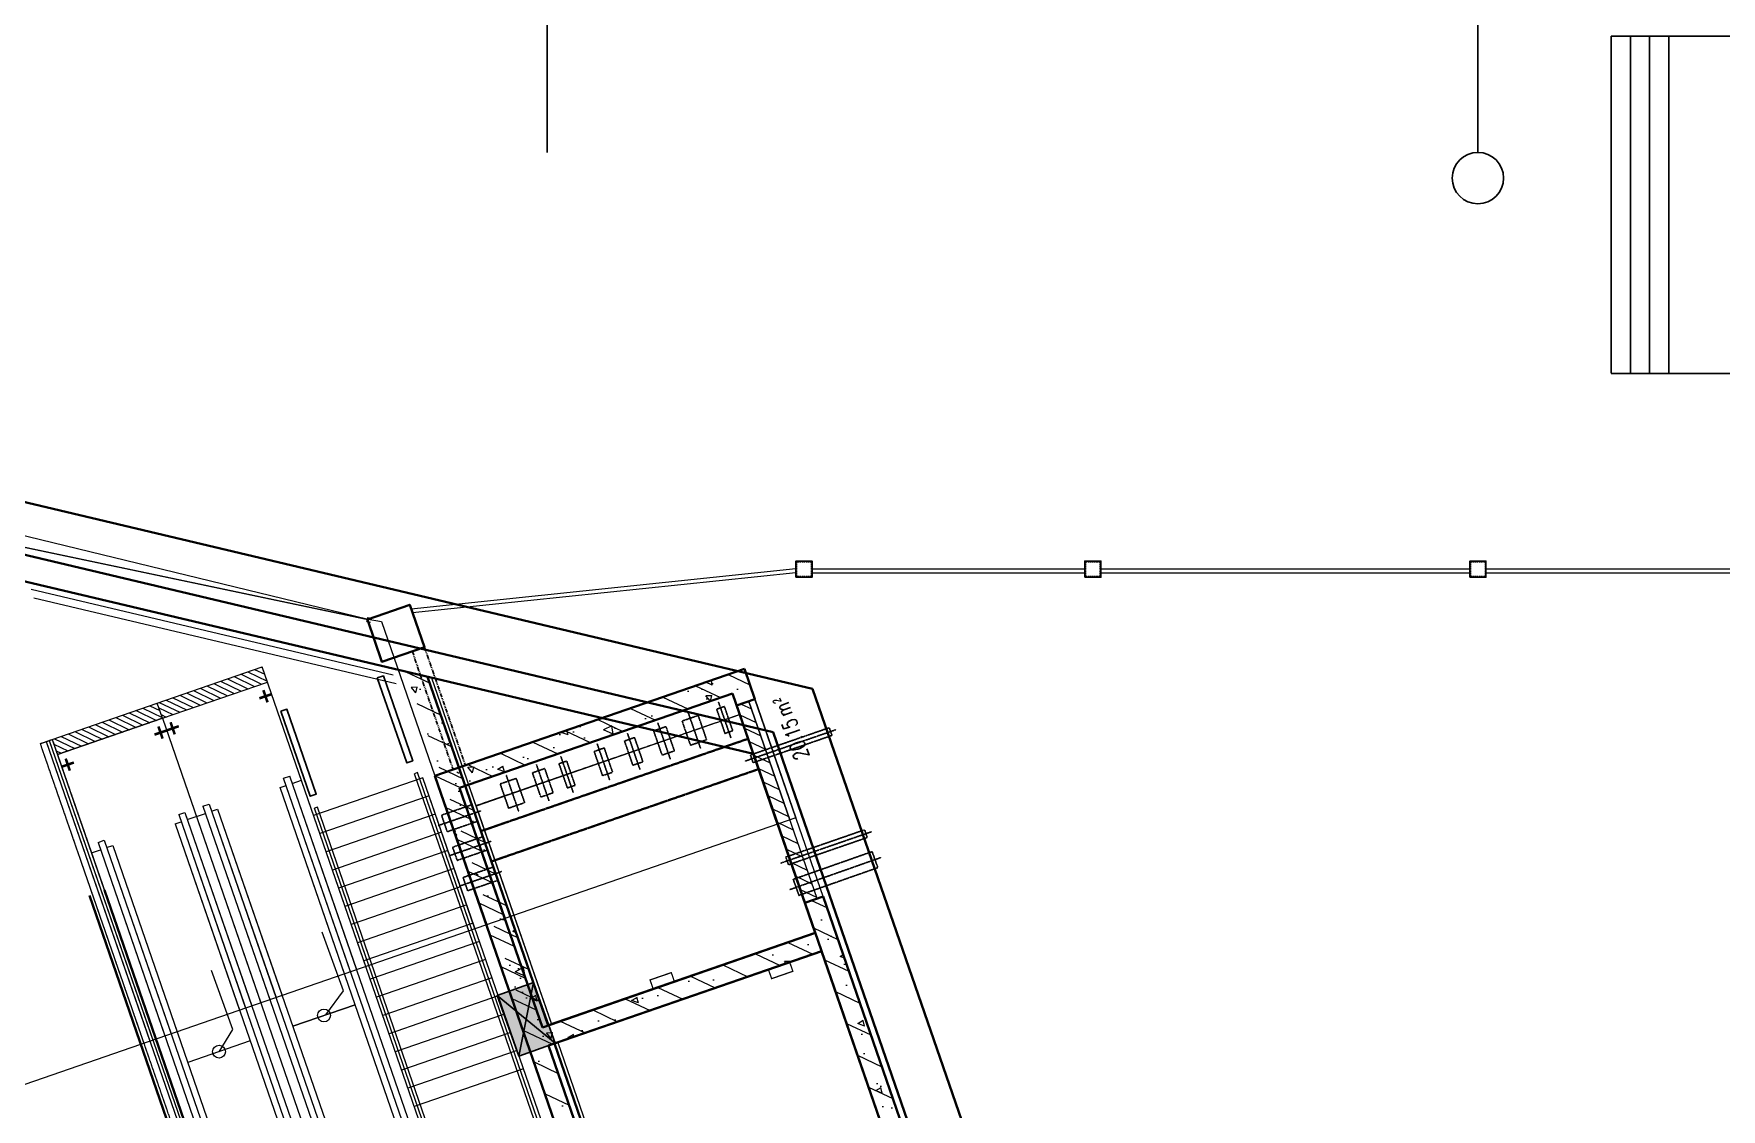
# Model space of a CAD drawing. Header units: millimetres. Extents: x 395197 to 699875, y 745 to 708816.
# Drawn here: x 453051 to 479345, y 473828 to 490589 of the extents above; entities that cross this region are included whole.
import ezdxf

# ---------------------------------------------------------------- set-up
doc = ezdxf.new("R2010")
doc.units = ezdxf.units.MM
for name, pattern in [('_DASH', [0.6, 0.4, -0.2]), ('DASH', [0.35, 0.25, -0.1]), ('DASHEDX2', [1.5, 1, -0.5]), ('PHANTOMX2', [127, 63.5, -12.7, 12.7, -12.7, 12.7, -12.7])]:
    doc.linetypes.add(name, pattern=pattern)
for name, color, linetype in [('C-DIMS', 4, 'Continuous'), ('gpsylk', 40, 'Continuous'), ('R2 柱子调整', 2, 'Continuous'), ('ZX-铺地', 253, 'Continuous'), ('双点划线层', 6, 'PHANTOMX2'), ('标注', 3, 'Continuous'), ('粗实线层', 7, 'Continuous'), ('虚线层', 2, 'DASHEDX2')]:
    doc.layers.add(name, color=color, linetype=linetype)
for name, color, linetype, lineweight in [('COLUMN', 9, 'Continuous', 13), ('DIM_LEAD', 3, 'Continuous', 9), ('SPACE', 7, 'Continuous', 9), ('STAIR', 2, 'Continuous', 9), ('WALL', 6, 'Continuous', 20), ('WINDOW', 252, 'Continuous', 9), ('地墙', 4, 'Continuous', 40), ('填充', 252, 'Continuous', 9), ('孔洞', 30, 'Continuous', 9), ('扶手', 144, 'Continuous', 9), ('离壁沟', 213, 'Continuous', 13), ('设备', 3, 'Continuous', 9), ('辅助线', 251, 'DASH', 9)]:
    doc.layers.add(name, color=color, linetype=linetype, lineweight=lineweight)
doc.styles.add('_TCH_SPACE', font='SIMPLEX', dxfattribs={"bigfont": 'GBCBIG'})
pattern_1 = [(154.699087, (-1767843.86, -1608525.23), (-160.2646, -339.0284), []), (159.699087, (-1767843.9, -1608525.2), (-274.04193, 1044.65354), [112.5, -1237.5]), (104.699087, (-1767843.9, -1608525.2), (-992.10067, -576.27023), [90, -990]), (210.150487, (-1767866.7, -1608438.2), (-1266.14222, 468.3843), [95.6103, -1051.71317]), (155.883287, (-1768126.3, -1608626.4), (-305.8706, 1590.8624), [168.75, -1856.25]), (206.334687, (-1768151.8, -1608493.8), (-1848.2473, 827.4098), [143.4154, -1577.5695]), (100.883287, (-1768126.3, -1608626.4), (-1848.2479, 827.40835), [135, -1485]), (130.699087, (-1768106.3, -1608459.85), (266.77561, 1046.53274), [112.5, -1237.5]), (75.699087, (-1768106.3, -1608459.9), (-1147.09215, -23.03735), [90, -990]), (181.150487, (-1768084, -1608372.6), (-880.31573, 1023.49606), [95.6103, -1051.71317]), (147.199087, (-1767843.86, -1608525.23), (-476.26559, -151.1456), [0, -978, 0, -1005, 0, -993.75]), (117.199087, (-1767843.86, -1608525.23), (-690.00701, 172.08785), [0, -573, 0, -955.5, 0, -378.75]), (77.199087, (-1767731.1, -1608840.16), (-238.0592, 765.275654), [0, -375, 0, -1170, 0, -1552.5]), (67.199087, (-1767680.55, -1608981.4), (-436.24046, 772.96848), [0, -487.5, 0, -777, 0, -1102.5])]

# ---------------------------------------------------------------- blocks, each defined once
blk = doc.blocks.new('A$C027A6B0C')
at = {"layer": '粗实线层'}
blk.add_lwpolyline([(-150, -150), (150, -150), (150, 150), (-150, 150)], close=True, dxfattribs=at)
at = {"layer": '虚线层'}
blk.add_lwpolyline([(-140, -140), (140, -140), (140, 140), (-140, 140)], close=True, dxfattribs=at)
blk = doc.blocks.new('A$C5FF30CE1')
at = {"layer": 'WINDOW'}
for p, q in [((-55, 30), (-55, -30)), ((-55, 30), (0, 30)), ((-55, -30), (0, -30))]:
    blk.add_line(p, q, dxfattribs=at)
blk = doc.blocks.new('coli]umn')
at = {"layer": 'COLUMN', "linetype": 'ByBlock'}
blk.add_hatch(color=256, dxfattribs=at).paths.add_polyline_path([(85326, -412873), (86326, -412873), (86326, -413473), (85326, -413473)])
at = {"layer": 'R2 柱子调整', "color": 8, "linetype": 'Continuous'}
for p, q in [((85326, -413473), (86326, -412873)), ((86326, -413473), (85326, -412873))]:
    blk.add_line(p, q, dxfattribs=at)
at = {"layer": 'R2 柱子调整', "linetype": 'Continuous'}
blk.add_lwpolyline([(85326, -412873), (86326, -412873), (86326, -413473), (85326, -413473)], close=True, dxfattribs=at)
blk = doc.blocks.new('A$C26C2625F')
at = {"layer": 'SPACE', "style": '_TCH_SPACE', "width": 0.705882}
for s, height, p in [('2', 119, (223, -131)), ('m', 238, (329, -370))]:
    blk.add_text(s, height=height, rotation=90, dxfattribs=at).set_placement(p)

msp = doc.modelspace()

# ---------------------------------------------------------------- hatches: boundary and pattern name
at = {"layer": 'STAIR', "extrusion": (9.5865e-06, -2.67754e-05, 1)}
h = msp.add_hatch(dxfattribs=at)
h.set_pattern_fill('ANSI31', color=256, scale=25, angle=-70.9218, style=0)
h.set_pattern_definition([(334.0782061, (2870875.86, 8918763.97), (34.6982992, 71.3892055), [])])
h.paths.add_polyline_path([(454974, 480157), (455056, 479921), (456691, 480486), (456609, 480722)])
h = msp.add_hatch(dxfattribs=at)
h.set_pattern_fill('ANSI31', color=256, scale=25, angle=-70.9218, style=0)
h.set_pattern_definition([(334.0782061, (2869240.886, 8918198.51), (34.6982992, 71.3892055), [])])
h.paths.add_polyline_path([(453339, 479591), (453421, 479355), (455056, 479921), (454974, 480157)])
at = {"layer": '填充'}
h = msp.add_hatch(dxfattribs=at)
h.set_pattern_fill('钢筋混凝土', color=252, scale=150, angle=109.699, style=0)
h.set_pattern_definition([(154.69898, (613991.15, 549993.67), (-160.2652, -339.0281), []), (159.699, (613991.15, 549993.7), (-274.04, 1044.654), [112.5, -1237.5]), (104.699, (613991.1, 549993.7), (-992.102, -576.2684), [90, -990]), (210.1504, (613968.3, 550080.7), (-1266.1414, 468.3866), [95.61, -1051.713]), (155.8832, (613708.7, 549892.5), (-305.868, 1590.863), [168.75, -1856.25]), (206.3346, (613683.2, 550025.1), (-1848.246, 827.413), [143.415, -1577.57]), (100.8832, (613708.7, 549892.5), (-1848.246, 827.412), [135, -1485]), (130.699, (613728.75, 550059.05), (266.7776, 1046.5322), [112.5, -1237.5]), (75.699, (613728.8, 550059), (-1147.092, -23.035), [90, -990]), (181.1504, (613751, 550146.3), (-880.314, 1023.498), [95.61, -1051.713]), (147.19898, (613991.15, 549993.67), (-476.2659, -151.1447), [0, -978, 0, -1005, 0, -993.75]), (117.19898, (613991.15, 549993.67), (-690.0067, 172.0891), [0, -573, 0, -955.5, 0, -378.75]), (77.19898, (614103.9, 549678.75), (-238.0578, 765.2761), [0, -375, 0, -1170, 0, -1552.5]), (67.199, (614154.46, 549537.5), (-436.239, 772.9693), [0, -487.5, 0, -777, 0, -1102.5])])
h.paths.add_polyline_path([(458848, 480649), (460674, 475370), (460957, 475471), (459194, 480567)])
at = {"layer": '填充', "extrusion": (9.5865e-06, -2.67754e-05, 1)}
h = msp.add_hatch(dxfattribs=at)
h.set_pattern_fill('钢筋混凝土', color=252, scale=150, angle=109.6991, style=0)
h.set_pattern_definition(pattern_1)
h.paths.add_polyline_path([(459303, 479023), (460791, 474723), (465610, 476389), (465349, 477145), (465065, 477047), (465229, 476575), (461071, 475137), (460976, 475104), (459685, 478837), (463938, 480308), (464003, 480119), (464287, 480217), (464123, 480689)])
at = {"layer": '填充', "linetype": 'ByBlock', "extrusion": (9.5865e-06, -2.67754e-05, 1)}
h = msp.add_hatch(dxfattribs=at)
h.set_pattern_fill('ANSI31', color=256, scale=100, angle=109.8091, style=0)
h.set_pattern_definition([(154.809127, (-1839465.33, -1634168.14), (-67.569581, -143.65206), [])])
h.paths.add_polyline_path([(464192, 480184), (464003, 480119), (464052, 479977), (464053, 479977), (465066, 477048), (465256, 477113)])
at = {"layer": '填充', "extrusion": (9.5865e-06, -2.67754e-05, 1)}
h = msp.add_hatch(dxfattribs=at)
h.set_pattern_fill('钢筋混凝土', color=252, scale=150, angle=109.6991, style=0)
h.set_pattern_definition(pattern_1)
h.paths.add_polyline_path([(465327, 476291), (466602, 472606), (466885, 472704), (465610, 476389)])
h = msp.add_hatch(dxfattribs=at)
h.set_pattern_fill('钢筋混凝土', color=252, scale=150, angle=109.6991, style=0)
h.set_pattern_definition(pattern_1)
h.paths.add_polyline_path([(462065, 471037), (462349, 471135), (461074, 474821), (460791, 474723)])

# ---------------------------------------------------------------- linework, layer by layer
at = {"color": 1, "elevation": 0}
for points in [[(458404, 480549), (458499, 480582), (458956, 479259), (458862, 479226), (458404, 480549)], [(456902, 480030), (456996, 480063), (457454, 478739), (457359, 478707), (456902, 480030)]]:
    msp.add_lwpolyline(points, close=True, dxfattribs=at)
at = {"layer": 'C-DIMS'}
for p, q in [((461053, 491739, 0), (461053, 488739, 0)), ((475553, 491739, 0), (475553, 488739, 0))]:
    msp.add_line(p, q, dxfattribs=at)
msp.add_circle((475553, 488339, 0), 400, dxfattribs=at)
at = {"layer": 'DIM_LEAD', "linetype": 'ByBlock'}
for p, q in [((457878, 475671, -25), (457547, 476589, -25)), ((456151, 475073, -25), (455820, 475991, -25)), ((457600, 475298, -25), (457878, 475671, -25)), ((457600, 475298, -25), (457878, 475671, -25)), ((455938, 474724, -25), (456151, 475073, -25)), ((455938, 474724, -25), (456151, 475073, -25))]:
    msp.add_line(p, q, dxfattribs=at)
at = {"layer": 'gpsylk', "linetype": 'DASH', "ltscale": 0.3}
for p, q in [((463719, 480179, 0), (463915, 479612, 0)), ((463154, 479878, 0), (463404, 479965, 0)), ((463154, 479878, 0), (463404, 479965, 0)), ((463284, 479500, 0), (463154, 479878, 0)), ((463284, 479500, 0), (463154, 479878, 0)), ((463246, 480016, 0), (463442, 479449, 0)), ((463535, 479587, 0), (463404, 479965, 0)), ((463535, 479587, 0), (463404, 479965, 0)), ((463692, 480063, 0), (463812, 480105, 0)), ((463822, 479685, 0), (463692, 480063, 0)), ((463942, 479727, 0), (463812, 480105, 0)), ((462256, 479567, 0), (462412, 479621, 0)), ((462301, 479688, 0), (462333, 479597, 0)), ((462301, 479688, 0), (462497, 479122, 0)), ((462543, 479243, 0), (462412, 479621, 0)), ((462710, 479725, 0), (462902, 479791, 0)), ((462841, 479347, 0), (462710, 479725, 0)), ((462774, 479852, 0), (462970, 479285, 0)), ((463033, 479413, 0), (462902, 479791, 0)), ((463822, 479685, 0), (463942, 479727, 0)), ((461783, 479404, 0), (461940, 479458, 0)), ((461914, 479026, 0), (461783, 479404, 0)), ((461829, 479526, 0), (462025, 478958, 0)), ((462070, 479080, 0), (461940, 479458, 0)), ((462386, 479189, 0), (462256, 479567, 0)), ((462841, 479347, 0), (463033, 479413, 0)), ((463284, 479500, 0), (463535, 479587, 0)), ((463284, 479500, 0), (463535, 479587, 0)), ((460821, 479071, 0), (461013, 479138, 0)), ((460952, 478693, 0), (460821, 479071, 0)), ((460884, 479199, 0), (461080, 478632, 0)), ((461143, 478760, 0), (461013, 479138, 0)), ((461235, 479213, 0), (461355, 479254, 0)), ((461366, 478835, 0), (461235, 479213, 0)), ((461262, 479330, 0), (461458, 478763, 0)), ((461486, 478876, 0), (461355, 479254, 0)), ((461914, 479026, 0), (462070, 479080, 0)), ((462386, 479189, 0), (462543, 479243, 0)), ((460319, 478898, 0), (460569, 478984, 0)), ((460450, 478520, 0), (460319, 478898, 0)), ((460412, 479035, 0), (460608, 478468, 0)), ((460700, 478606, 0), (460569, 478984, 0)), ((461366, 478835, 0), (461486, 478876, 0)), ((459405, 478411, 0), (459877, 478574, 0)), ((459967, 478316, 0), (459877, 478574, 0)), ((460450, 478520, 0), (460700, 478606, 0)), ((460952, 478693, 0), (461143, 478760, 0)), ((460016, 478478, 0), (459355, 478249, 0)), ((459494, 478153, 0), (459405, 478411, 0)), ((459494, 478153, 0), (459967, 478316, 0)), ((459577, 477912, 0), (460050, 478076, 0)), ((460121, 477869, 0), (460050, 478076, 0)), ((460180, 478005, 0), (459518, 477776, 0)), ((459649, 477706, 0), (459577, 477912, 0)), ((459649, 477706, 0), (460121, 477869, 0)), ((460343, 477533, 0), (459682, 477304, 0)), ((459740, 477440, 0), (460213, 477603, 0)), ((460285, 477396, 0), (460213, 477603, 0)), ((459812, 477233, 0), (459740, 477440, 0)), ((459812, 477233, 0), (460285, 477396, 0))]:
    msp.add_line(p, q, dxfattribs=at)
at = {"layer": 'gpsylk', "linetype": 'DASH', "lineweight": -2, "ltscale": 0.3, "extrusion": (-7.80037e-13, 2.64769e-12, -1), "elevation": 0}
for points in [[(-464138, 479254), (-465555, 479745)], [(-464688, 477663), (-466106, 478153)]]:
    msp.add_lwpolyline(points, dxfattribs=at)
for points in [[(-464260, 479229), (-465489, 479654), (-465447, 479774), (-464218, 479349)], [(-464810, 477638), (-466039, 478063), (-465997, 478183), (-464769, 477758)]]:
    msp.add_lwpolyline(points, close=True, dxfattribs=at)
at = {"layer": 'gpsylk', "linetype": 'DASH', "lineweight": -2, "ltscale": 0.3, "extrusion": (1.23302e-13, 4.38789e-14, -1), "elevation": 0}
msp.add_lwpolyline([(-464974, 477161), (-466203, 477593), (-466114, 477843), (-464885, 477411)], close=True, dxfattribs=at)
msp.add_lwpolyline([(-464829, 477250), (-466246, 477749)], dxfattribs=at)
at = {"layer": 'STAIR', "color": 3}
for p, q in [((464928, 482250, 0), (458934, 481623, 0)), ((465178, 482250, 0), (469428, 482250, 0)), ((469678, 482250, 0), (475428, 482250, 0)), ((473928, 482250, 0), (475428, 482250, 0)), ((475678, 482250, 0), (481295, 482250, 0)), ((464928, 482190, 0), (458954, 481564, 0)), ((465178, 482190, 0), (469428, 482190, 0)), ((469678, 482190, 0), (475428, 482190, 0)), ((473928, 482190, 0), (475428, 482190, 0)), ((475678, 482190, 0), (481295, 482190, 0))]:
    msp.add_line(p, q, dxfattribs=at)
at = {"layer": 'STAIR'}
for p, q in [((454974, 480157, 0), (456609, 480722, 0)), ((454974, 480157, 0), (456609, 480722, 0)), ((458224, 476052, 0), (456609, 480722, 0)), ((456691, 480486, 0), (456609, 480722, 0)), ((455056, 479921, 0), (456691, 480486, 0)), ((453339, 479591, 0), (454974, 480157, 0)), ((453339, 479591, 0), (454974, 480157, 0)), ((455056, 479921, 0), (454974, 480157, 0)), ((455056, 479921, 0), (453421, 479355, 0)), ((453421, 479355, 0), (455056, 479921, 0)), ((455056, 479921, 0), (456590, 475487, 0)), ((453339, 479591, 0), (454955, 474922, 0)), ((456890, 478841, 0), (456984, 478873, 0)), ((457894, 475938, 0), (456890, 478841, 0)), ((456945, 478987, 0), (457040, 479019, 0)), ((457988, 475971, 0), (456945, 478987, 0)), ((458083, 476003, 0), (457040, 479019, 0)), ((457079, 478906, 0), (457221, 478955, 0)), ((459112, 478995, 0), (457410, 478407, 0)), ((459926, 476641, 0), (459112, 478995, 0)), ((455688, 478552, 0), (455783, 478585, 0)), ((455688, 478552, 0), (456731, 475536, 0)), ((455783, 478585, 0), (456826, 475569, 0)), ((459210, 478712, 0), (457508, 478123, 0)), ((455255, 478275, 0), (455349, 478308, 0)), ((455310, 478421, 0), (455405, 478454, 0)), ((455310, 478421, 0), (456353, 475405, 0)), ((455405, 478454, 0), (456448, 475438, 0)), ((455444, 478341, 0), (455727, 478439, 0)), ((455822, 478471, 0), (455916, 478504, 0)), ((455916, 478504, 0), (456920, 475601, 0)), ((459308, 478428, 0), (457606, 477840, 0)), ((454053, 477987, 0), (454148, 478019, 0)), ((454148, 478019, 0), (455191, 475003, 0)), ((455255, 478275, 0), (456259, 475373, 0)), ((459406, 478145, 0), (457704, 477556, 0)), ((453951, 477824, 0), (454092, 477873, 0)), ((454053, 477987, 0), (455096, 474971, 0)), ((454187, 477906, 0), (454281, 477939, 0)), ((454281, 477939, 0), (455285, 475036, 0)), ((459504, 477861, 0), (457802, 477273, 0)), ((459602, 477578, 0), (457900, 476989, 0)), ((459700, 477294, 0), (457999, 476706, 0)), ((459798, 477011, 0), (458097, 476422, 0)), ((459896, 476727, 0), (458195, 476139, 0))]:
    msp.add_line(p, q, dxfattribs=at)
at = {"layer": 'STAIR', "extrusion": (9.5865e-06, -2.67754e-05, 1)}
for p, q in [((454974, 480157, 0), (456609, 480722, 0)), ((454974, 480157, 0), (456609, 480722, 0)), ((460936, 468213, -1), (456609, 480722, 0)), ((456691, 480486, 0), (456609, 480722, 0)), ((455056, 479921, 0), (456691, 480486, 0)), ((453339, 479591, 0), (454974, 480157, 0)), ((453339, 479591, 0), (454974, 480157, 0)), ((455056, 479921, 0), (454974, 480157, 0)), ((455056, 479921, 0), (453421, 479355, 0)), ((453421, 479355, 0), (455056, 479921, 0)), ((455056, 479921, 0), (459301, 467647, -1)), ((453339, 479591, 0), (456914, 469255, -1)), ((456890, 478841, 0), (456984, 478873, 0)), ((460605, 468098, -1), (456890, 478841, 0)), ((456945, 478987, 0), (457040, 479019, 0)), ((460700, 468131, -1), (456945, 478987, 0)), ((460794, 468164, -1), (457040, 479019, 0)), ((457079, 478906, 0), (457221, 478955, 0)), ((459112, 478995, 0), (457410, 478407, 0)), ((462638, 468801, -1), (459112, 478995, 0)), ((455688, 478552, 0), (455783, 478585, 0)), ((455688, 478552, 0), (459443, 467696, -1)), ((455783, 478585, 0), (459537, 467729, -1)), ((459210, 478712, 0), (457508, 478123, 0)), ((455255, 478275, 0), (455349, 478308, 0)), ((455310, 478421, 0), (455405, 478454, 0)), ((455310, 478421, 0), (459065, 467565, -1)), ((455405, 478454, 0), (459159, 467598, -1)), ((455444, 478341, 0), (455727, 478439, 0)), ((455822, 478471, 0), (455916, 478504, 0)), ((455916, 478504, 0), (459632, 467762, -1)), ((459308, 478428, 0), (457606, 477840, 0)), ((454053, 477987, 0), (454148, 478019, 0)), ((454148, 478019, 0), (457902, 467163, -1)), ((455255, 478275, 0), (458970, 467533, -1)), ((459406, 478145, 0), (457704, 477556, 0)), ((453951, 477824, 0), (454092, 477873, 0)), ((454053, 477987, 0), (457808, 467131, -1)), ((454187, 477906, 0), (454281, 477939, 0)), ((454281, 477939, 0), (457997, 467196, -1)), ((459504, 477861, 0), (457802, 477273, 0)), ((459602, 477578, 0), (457900, 476989, 0)), ((459700, 477294, 0), (457999, 476706, 0)), ((459798, 477011, 0), (458097, 476422, 0)), ((459896, 476727, 0), (458195, 476139, 0)), ((459994, 476444, -1), (458293, 475855, -1)), ((460092, 476160, -1), (458391, 475572, -1)), ((460190, 475877, -1), (458489, 475288, -1)), ((458060, 475457, -1), (457087, 475121, -1)), ((457087, 475121, -1), (458060, 475457, -1)), ((460288, 475593, -1), (458587, 475005, -1)), ((460387, 475310, -1), (458685, 474721, -1)), ((456425, 474892, -1), (455452, 474555, -1)), ((460485, 475026, -1), (458783, 474438, -1)), ((460583, 474743, -1), (458881, 474154, -1)), ((460681, 474459, -1), (458979, 473871, -1))]:
    msp.add_line(p, q, dxfattribs=at)
for centre in [(457573, 475289, -9), (455938, 474724, -9)]:
    msp.add_circle(centre, 100, dxfattribs=at)
at = {"layer": 'WALL', "color": 2, "const_width": 20, "elevation": 0}
msp.add_lwpolyline([(458249, 481461), (449119, 483383)], dxfattribs=at)
at = {"layer": 'ZX-铺地'}
for p, q in [((481529, 490554, 0), (477629, 490554, 0)), ((477629, 485295, 0), (482306, 485295, 0))]:
    msp.add_line(p, q, dxfattribs=at)
at = {"layer": 'ZX-铺地', "linetype": '_DASH'}
for p, q in [((477629, 490554, 0), (477629, 485295, 0)), ((477929, 490554, 0), (477929, 485295, 0)), ((478229, 490554, 0), (478229, 485295, 0)), ((478529, 490554, 0), (478529, 485295, 0))]:
    msp.add_line(p, q, dxfattribs=at)
at = {"layer": '双点划线层'}
for p, q in [((458950, 480963, 0), (459587, 479121, 0)), ((459139, 481029, 0), (459776, 479186, 0))]:
    msp.add_line(p, q, dxfattribs=at)
at = {"layer": '地墙', "ltscale": 5}
for p, q in [((465183, 480381, 0), (428779, 489007, 0)), ((464571, 479704, 0), (429100, 488109, 0)), ((464265, 479365, 0), (429261, 487660, 0)), ((461067, 475135, 0), (459188, 480569, 0)), ((474485, 453484, 0), (465183, 480381, 0)), ((473928, 452648, 0), (464571, 479704, 0)), ((473552, 452513, 0), (464265, 479365, 0)), ((461067, 475135, 0), (465230, 476575, 0)), ((461165, 474852, 0), (465328, 476292, 0)), ((462439, 471166, 0), (461165, 474852, 0))]:
    msp.add_line(p, q, dxfattribs=at)
at = {"layer": '地墙', "linetype": 'ByBlock'}
for p, q in [((459303, 479023, 0), (464123, 480689, 0)), ((459685, 478837, 0), (463938, 480308, 0)), ((464642, 478272, 0), (463938, 480308, 0)), ((464003, 480119, 0), (464287, 480217, 0)), ((459303, 479023, 0), (460106, 476703, 0)), ((459685, 478837, 0), (460389, 476801, 0)), ((459767, 478601, 0), (459767, 478601, 0)), ((461165, 474852, 0), (465328, 476292, 0))]:
    msp.add_line(p, q, dxfattribs=at)
at = {"layer": '地墙', "linetype": 'ByBlock', "extrusion": (9.5865e-06, -2.67754e-05, 1)}
for p, q in [((459303, 479023, 0), (464123, 480689, 0)), ((459685, 478837, 0), (463938, 480308, 0)), ((465229, 476575, -1), (463938, 480308, 0)), ((464003, 480119, 0), (464287, 480217, 0)), ((459303, 479023, 0), (467131, 456388, -1)), ((459685, 478837, 0), (460976, 475104, -1)), ((459767, 478601, 0), (459767, 478601, 0)), ((465066, 477047, -1), (465351, 477146, -1)), ((471951, 458055, -1), (465349, 477145, -1)), ((460976, 475104, -1), (465229, 476575, -1)), ((461071, 475137, -1), (465229, 476575, -1)), ((461074, 474821, -1), (465327, 476291, -1)), ((466602, 472606, -1), (465327, 476291, -1)), ((461074, 474821, -1), (462349, 471135, -1))]:
    msp.add_line(p, q, dxfattribs=at)
at = {"layer": '地墙', "linetype": 'DASH'}
for p, q in [((460025, 478164, 0), (464183, 479602, 0)), ((460188, 477691, 0), (464346, 479129, 0))]:
    msp.add_line(p, q, dxfattribs=at)
at = {"layer": '地墙', "ltscale": 5, "extrusion": (9.5865e-06, -2.67754e-05, 1)}
for p, q in [((457666, 467082, -1), (454154, 477242, 0)), ((457430, 467000, -1), (453918, 477160, 0))]:
    msp.add_line(p, q, dxfattribs=at)
at = {"layer": '地墙', "linetype": 'ByBlock', "elevation": 0}
for points in [[(458249, 481461), (458910, 481690), (459139, 481029), (458477, 480800), (458249, 481461)], [(464287, 480217), (464123, 480689)]]:
    msp.add_lwpolyline(points, dxfattribs=at)
at = {"layer": '地墙', "linetype": 'ByBlock', "extrusion": (9.5865e-06, -2.67754e-05, 1), "elevation": -9}
msp.add_lwpolyline([(464287, 480217), (464123, 480689)], dxfattribs=at)
at = {"layer": '填充', "linetype": 'ByBlock'}
msp.add_line((464927, 478370, 0), (464287, 480217, 0), dxfattribs=at)
at = {"layer": '填充', "linetype": 'ByBlock', "extrusion": (9.5865e-06, -2.67754e-05, 1)}
msp.add_line((465351, 477146, -1), (464287, 480217, 0), dxfattribs=at)
at = {"layer": '填充', "color": 252, "elevation": 0}
msp.add_lwpolyline([(441309, 480417), (441215, 480385), (440953, 481141), (448278, 483674), (449005, 483714), (458262, 481466), (458471, 481431), (459303, 479023), (464123, 480689), (464927, 478370), (442007, 470444), (440403, 475082), (440970, 475279), (440284, 477263), (442174, 477917)], close=True, dxfattribs=at)
at = {"layer": '填充', "elevation": 0}
msp.add_lwpolyline([(464642, 478272), (464003, 480119), (464192, 480184), (464832, 478338)], dxfattribs=at)
at = {"layer": '填充', "linetype": 'ByBlock', "elevation": 0}
msp.add_lwpolyline([(464832, 478338), (464192, 480184)], dxfattribs=at)
at = {"layer": '填充', "linetype": 'ByBlock', "extrusion": (9.5865e-06, -2.67754e-05, 1), "elevation": -9}
msp.add_lwpolyline([(465256, 477113), (464192, 480184)], dxfattribs=at)
at = {"layer": '孔洞', "elevation": 0}
msp.add_lwpolyline([(461119, 475153), (465230, 476575), (464265, 479365), (459251, 480553)], close=True, dxfattribs=at)
at = {"layer": '孔洞', "linetype": 'DASH', "elevation": 0}
msp.add_lwpolyline([(465230, 476575), (464053, 479977), (459942, 478556), (461119, 475153)], close=True, dxfattribs=at)
at = {"layer": '孔洞', "linetype": 'ByBlock', "elevation": 0}
msp.add_lwpolyline([(464641, 478272), (464262, 479366), (462453, 479794), (459827, 478886), (460531, 476850)], dxfattribs=at)
at = {"layer": '孔洞', "linetype": 'ByBlock', "extrusion": (9.5865e-06, -2.67754e-05, 1), "elevation": -9}
msp.add_lwpolyline([(464264, 479365), (463088, 479644), (459943, 478552), (461119, 475153), (465228, 476575), (464264, 479365)], dxfattribs=at)
msp.add_lwpolyline([(461216, 474870), (462491, 471184), (466602, 472606), (465327, 476291)], close=True, dxfattribs=at)
at = {"layer": '孔洞', "linetype": 'ByBlock', "elevation": 0}
msp.add_lwpolyline([(461217, 474870), (462491, 471184), (466603, 472606), (465328, 476292)], close=True, dxfattribs=at)
at = {"layer": '扶手'}
for p, q in [((453245, 479559, 0), (454860, 474889, 0)), ((453292, 479575, 0), (454907, 474905, 0)), ((459032, 479074, 0), (458985, 479057, 0)), ((459879, 476625, 0), (459032, 479074, 0)), ((459832, 476608, 0), (458985, 479057, 0)), ((457472, 478534, 0), (457425, 478518, 0)), ((458272, 476069, 0), (457425, 478518, 0)), ((458319, 476085, 0), (457472, 478534, 0))]:
    msp.add_line(p, q, dxfattribs=at)
at = {"layer": '扶手', "extrusion": (9.5865e-06, -2.67754e-05, 1)}
for p, q in [((453245, 479559, 0), (456820, 469223, -1)), ((453292, 479575, 0), (456867, 469239, -1)), ((459032, 479074, 0), (458985, 479057, 0)), ((462590, 468785, -1), (459032, 479074, 0)), ((462543, 468768, -1), (458985, 479057, 0)), ((457472, 478534, 0), (457425, 478518, 0)), ((460983, 468229, -1), (457425, 478518, 0)), ((461030, 468245, -1), (457472, 478534, 0))]:
    msp.add_line(p, q, dxfattribs=at)
at = {"layer": '扶手', "extrusion": (-2.65979e-09, -9.52324e-10, 1), "const_width": 20, "elevation": 0}
msp.add_lwpolyline([(463034, 475816), (462985, 475957), (462654, 475843), (462703, 475701)], dxfattribs=at)
at = {"layer": '扶手', "const_width": 20, "elevation": 0}
msp.add_lwpolyline([(464830, 476119), (464879, 475978), (464548, 475863), (464499, 476005)], dxfattribs=at)
at = {"layer": '离壁沟'}
for p, q in [((458650, 480593, 0), (453009, 481930, 0)), ((458696, 480459, 0), (453055, 481795, 0))]:
    msp.add_line(p, q, dxfattribs=at)
at = {"layer": '设备', "color": 5, "linetype": 'Continuous', "extrusion": (9.5865e-06, -2.67754e-05, 1), "const_width": 40, "elevation": -9}
for points in [[(456567, 480232), (456757, 480297)], [(456694, 480170), (456629, 480359)], [(455248, 479670), (455183, 479859)], [(454932, 479666), (455122, 479731)], [(455059, 479604), (454994, 479793)], [(455121, 479732), (455311, 479797)], [(453486, 479166), (453676, 479231)], [(453614, 479104), (453549, 479293)]]:
    msp.add_lwpolyline(points, dxfattribs=at)
at = {"layer": '辅助线'}
for p, q in [((453150, 479526, 0), (454766, 474856, 0)), ((453339, 479591, 0), (454955, 474922, 0))]:
    msp.add_line(p, q, dxfattribs=at)
at = {"layer": '辅助线', "extrusion": (9.5865e-06, -2.67754e-05, 1)}
for p, q in [((453150, 479526, 0), (456725, 469190, -1)), ((453339, 479591, 0), (456592, 470188, -1))]:
    msp.add_line(p, q, dxfattribs=at)
at = {"layer": '辅助线', "elevation": 0}
msp.add_lwpolyline([(453150, 479526), (453339, 479591)], dxfattribs=at)
at = {"layer": '辅助线', "extrusion": (9.5865e-06, -2.67754e-05, 1), "elevation": -9}
msp.add_lwpolyline([(453150, 479526), (453339, 479591)], dxfattribs=at)

# ---------------------------------------------------------------- block references
at = {"layer": 'WALL', "linetype": 'ByBlock', "rotation": 19.69908142289274}
msp.add_blockref('A$C26C2625F', (464445, 480226, -1), dxfattribs=at)
at = {"layer": '扶手', "color": 3, "extrusion": (-3.06599e-07, 3.21966e-07, -1), "zscale": -1, "rotation": 191.7128523971664}
msp.add_blockref('A$C5FF30CE1', (-458302, 481450, 0), dxfattribs=at)
at = {"layer": '标注', "rotation": 109.698980389513}
msp.add_blockref('coli]umn', (100660, 255154, 0), dxfattribs=at)
at = {"layer": '粗实线层', "xscale": 0.8333333333333333, "yscale": 0.8333333333333333, "zscale": 0.8333333333333333}
for p in [(465053, 482245, 0), (469553, 482245, 0), (475553, 482245, 0), (475553, 482245, 0)]:
    msp.add_blockref('A$C027A6B0C', p, dxfattribs=at)

# ---------------------------------------------------------------- texts
at = {"layer": 'SPACE', "style": '_TCH_SPACE', "width": 0.705882}
msp.add_text('20.15', height=238, rotation=109.6991, dxfattribs=at).set_placement((465138, 479329, -1))

doc.saveas('drawing.dxf')
